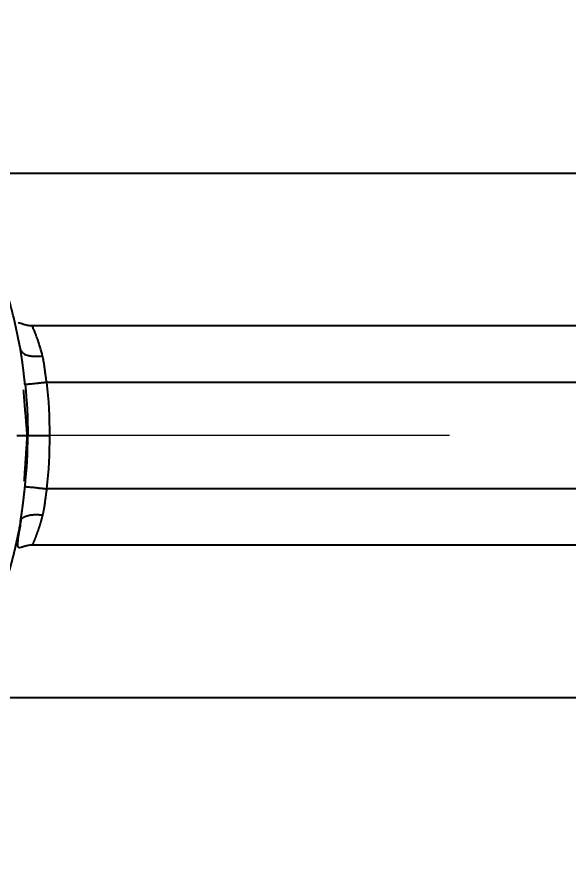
# Model space of a CAD drawing. Extents: x 10274 to 11115, y -16168 to -15573.
# Drawn here: x 10495.23 to 10524.73, y -15670.68 to -15624.79 of the extents above; entities that cross this region are included whole.
import ezdxf

# ---------------------------------------------------------------- set-up
doc = ezdxf.new("R2010")
doc.units = 0
doc.header["$MEASUREMENT"] = 0
doc.linetypes.add('CENTER', pattern=[47.5, 22, -8.5, 8.5, -8.5])
doc.linetypes.add('CENTER2', pattern=[28.575, 19.05, -3.175, 3.175, -3.175])
doc.layers.get('0').update_dxf_attribs({"linetype": 'CONTINUOUS'})
doc.layers.add('CENTER', color=1, linetype='CENTER2')
doc.layers.add('DIM_', color=3, linetype='CONTINUOUS', lineweight=9)
doc.styles.get("Standard").update_dxf_attribs({"font": 'arial.ttf'})
doc.dimstyles.new('STANDARD$0', dxfattribs={"dimtxt": 3.5, "dimasz": 2.5, "dimexe": 0.7, "dimexo": 0.7, "dimgap": 0.5, "dimtad": 3, "dimdec": 4, "dimdsep": 46, "dimtxsty": 'Standard', "dimcen": 0, "dimclrd": 2, "dimclre": 2, "dimclrt": 4, "dimadec": 0, "dimazin": 0, "dimtp": 0.2, "dimtm": 0.1, "dimtfac": 0.5, "dimtdec": 4, "dimtmove": 1, "dimatfit": 3, "dimfxl": 1, "dimtolj": 1, "dimarcsym": 0})

# ---------------------------------------------------------------- blocks, each defined once
blk = doc.blocks.new('*D121')
at = {"layer": 'DIM_', "color": 3, "lineweight": -2, "transparency": 16777216}
for p, q in [((10447.169, -15647.844), (10447.169, -15696.219)), ((10593.965, -15660.238), (10593.965, -15696.219)), ((10452.169, -15695.519), (10520.189, -15695.519)), ((10588.965, -15695.519), (10537.601, -15695.519))]:
    blk.add_line(p, q, dxfattribs=at)
at = {"layer": 'DIM_', "color": 3, "transparency": 16777216}
for points in [[(10452.169, -15694.686), (10452.169, -15696.352), (10447.169, -15695.519)], [(10588.965, -15694.686), (10588.965, -15696.352), (10593.965, -15695.519)]]:
    blk.add_solid(points, dxfattribs=at)
at = {"layer": 'DIM_', "color": 4, "transparency": 16777216, "insert": (10528.895, -15695.519), "char_height": 5, "attachment_point": 5, "bg_fill": 3, "box_fill_scale": 1.25, "bg_fill_color": 256, "bg_fill_true_color": 13158600, "bg_fill_transparency": 0}
blk.add_mtext('\\A1;146.8', dxfattribs=at)
blk = doc.blocks.new('*D122')
at = {"layer": 'DIM_', "color": 3, "lineweight": -2, "transparency": 16777216}
for p, q in [((10449.145, -15647.844), (10449.145, -15684.259)), ((10565.917, -15647.844), (10565.917, -15684.259)), ((10454.145, -15683.559), (10498.825, -15683.559)), ((10560.917, -15683.559), (10516.237, -15683.559))]:
    blk.add_line(p, q, dxfattribs=at)
at = {"layer": 'DIM_', "color": 3, "transparency": 16777216}
for points in [[(10454.145, -15682.726), (10454.145, -15684.392), (10449.145, -15683.559)], [(10560.917, -15682.726), (10560.917, -15684.392), (10565.917, -15683.559)]]:
    blk.add_solid(points, dxfattribs=at)
at = {"layer": 'DIM_', "color": 4, "transparency": 16777216, "insert": (10507.531, -15683.559), "char_height": 5, "attachment_point": 5, "bg_fill": 3, "box_fill_scale": 1.25, "bg_fill_color": 256, "bg_fill_true_color": 13158600, "bg_fill_transparency": 0}
blk.add_mtext('\\A1;116.8', dxfattribs=at)

msp = doc.modelspace()

# ---------------------------------------------------------------- linework, layer by layer
at = {"lineweight": -3, "extrusion": (-1.22465e-16, -1, 0)}
for p, q in [((10585.715, -15633.144), (10491.74, -15633.144)), ((10565.319, -15641.294), (10496.002, -15641.294)), ((10496.807, -15644.294), (10565.319, -15644.294))]:
    msp.add_line(p, q, dxfattribs=at)
at = {"lineweight": -3}
for points, knots in [([(10495.405, -15642.539), (10495.324, -15642.083), (10495.185, -15641.401), (10495.019, -15640.728), (10494.903, -15640.281), (10494.599, -15639.169), (10494.223, -15638.083), (10493.703, -15636.803), (10493.518, -15636.38), (10493.125, -15635.543), (10492.917, -15635.129), (10492.478, -15634.311), (10492.247, -15633.907), (10491.886, -15633.313), (10491.763, -15633.117), (10491.512, -15632.729), (10491.384, -15632.537), (10490.994, -15631.966), (10490.724, -15631.594), (10490.165, -15630.864), (10489.876, -15630.507), (10489.279, -15629.808), (10488.971, -15629.466), (10488.495, -15628.964), (10488.333, -15628.798), (10488.006, -15628.471), (10487.839, -15628.309), (10487.334, -15627.83), (10486.988, -15627.519), (10486.459, -15627.068), (10486.28, -15626.919), (10485.92, -15626.629), (10485.738, -15626.486), (10485.187, -15626.067), (10484.813, -15625.798), (10484.054, -15625.28), (10483.668, -15625.032), (10483.278, -15624.793)], [0, 0, 0, 0, 0.0625, 0.09375, 0.09375, 0.125, 0.25, 0.25, 0.3125, 0.3125, 0.375, 0.375, 0.4375, 0.4375, 0.46875, 0.46875, 0.5, 0.5, 0.5625, 0.5625, 0.625, 0.625, 0.6875, 0.6875, 0.71875, 0.71875, 0.75, 0.75, 0.8125, 0.8125, 0.84375, 0.84375, 0.875, 0.875, 0.9375, 0.9375, 1, 1, 1, 1]), ([(10496.033, -15641.295), (10495.997, -15641.295), (10495.926, -15641.292), (10495.815, -15641.278), (10495.711, -15641.254), (10495.571, -15641.212), (10495.422, -15641.152), (10495.326, -15641.127), (10495.288, -15641.144), (10495.277, -15641.158)], [0, 0, 0, 0, 0.070064, 0.139615, 0.213641, 0.296895, 0.505403, 0.789592, 1, 1, 1, 1]), ([(10496.588, -15642.89), (10496.512, -15642.597), (10496.392, -15642.201), (10496.245, -15641.788), (10496.149, -15641.544), (10496.075, -15641.378), (10496.038, -15641.306), (10496.027, -15641.295), (10496.025, -15641.295)], [0, 0, 0, 0, 0.305835, 0.458752, 0.611669, 0.764587, 0.917504, 1, 1, 1, 1]), ([(10495.652, -15644.416), (10495.65, -15644.399), (10495.646, -15644.365), (10495.641, -15644.315), (10495.635, -15644.264), (10495.63, -15644.213), (10495.624, -15644.163), (10495.619, -15644.113), (10495.613, -15644.063), (10495.608, -15644.014), (10495.602, -15643.964), (10495.596, -15643.915), (10495.591, -15643.866), (10495.585, -15643.817), (10495.579, -15643.769), (10495.574, -15643.721), (10495.568, -15643.672), (10495.562, -15643.625), (10495.556, -15643.577), (10495.55, -15643.529), (10495.545, -15643.482), (10495.539, -15643.435), (10495.533, -15643.388), (10495.527, -15643.341), (10495.521, -15643.295), (10495.514, -15643.249), (10495.508, -15643.203), (10495.502, -15643.157), (10495.496, -15643.111), (10495.489, -15643.066), (10495.483, -15643.021), (10495.476, -15642.976), (10495.47, -15642.931), (10495.463, -15642.887), (10495.456, -15642.843), (10495.449, -15642.799), (10495.442, -15642.755), (10495.435, -15642.711), (10495.428, -15642.668), (10495.421, -15642.625), (10495.413, -15642.582), (10495.408, -15642.553), (10495.405, -15642.539)], [0, 0, 0, 0, 0.026967, 0.053828, 0.080583, 0.107233, 0.133777, 0.160218, 0.186554, 0.212787, 0.238916, 0.264942, 0.290866, 0.316688, 0.342408, 0.368027, 0.393545, 0.418963, 0.444282, 0.469501, 0.494621, 0.519643, 0.544567, 0.569393, 0.594122, 0.618755, 0.643291, 0.667732, 0.692077, 0.716326, 0.740481, 0.764542, 0.788508, 0.812381, 0.836159, 0.859844, 0.883436, 0.906935, 0.930341, 0.953653, 0.976873, 1, 1, 1, 1]), ([(10495.407, -15642.539), (10495.416, -15642.601), (10495.45, -15642.664), (10495.576, -15642.774), (10495.668, -15642.822), (10495.838, -15642.873), (10495.9, -15642.886), (10496.031, -15642.906), (10496.237, -15642.924), (10496.454, -15642.909), (10496.588, -15642.89)], [0, 0, 0, 0, 0.25, 0.25, 0.5, 0.5, 0.625, 0.625, 0.75, 1, 1, 1, 1]), ([(10496.807, -15644.294), (10496.806, -15644.285), (10496.803, -15644.266), (10496.799, -15644.236), (10496.794, -15644.202), (10496.789, -15644.164), (10496.783, -15644.122), (10496.777, -15644.076), (10496.77, -15644.026), (10496.762, -15643.972), (10496.753, -15643.906), (10496.743, -15643.828), (10496.731, -15643.738), (10496.719, -15643.645), (10496.703, -15643.522), (10496.686, -15643.397), (10496.668, -15643.282), (10496.654, -15643.206), (10496.643, -15643.142), (10496.631, -15643.085), (10496.621, -15643.034), (10496.611, -15642.99), (10496.602, -15642.951), (10496.595, -15642.918), (10496.59, -15642.899), (10496.588, -15642.89)], [0, 0, 0, 0, 0.017951, 0.038609, 0.061967, 0.088019, 0.116759, 0.148178, 0.182271, 0.219032, 0.258456, 0.318708, 0.381027, 0.445424, 0.511915, 0.641058, 0.710411, 0.761874, 0.808984, 0.851742, 0.890145, 0.924184, 0.953848, 0.979124, 1, 1, 1, 1]), ([(10495.653, -15644.416), (10495.668, -15644.415), (10495.689, -15644.412), (10495.74, -15644.407), (10495.77, -15644.404), (10495.842, -15644.396), (10495.883, -15644.392), (10495.974, -15644.382), (10496.024, -15644.377), (10496.132, -15644.365), (10496.189, -15644.359), (10496.308, -15644.347), (10496.37, -15644.34), (10496.495, -15644.327), (10496.558, -15644.32), (10496.684, -15644.307), (10496.747, -15644.3), (10496.807, -15644.294)], [0, 0, 0, 0, 0.125, 0.125, 0.25, 0.25, 0.375, 0.375, 0.5, 0.5, 0.625, 0.625, 0.75, 0.75, 0.875, 0.875, 1, 1, 1, 1])]:
    msp.add_open_spline(points, degree=3, knots=knots, dxfattribs=at)
at = {"layer": 'CENTER', "color": 1, "linetype": 'CENTER', "lineweight": 13}
msp.add_line((10613.346, -15647.144), (10442.169, -15647.144), dxfattribs=at)

# ---------------------------------------------------------------- next in the draw order: dimensions: what is measured, and where the dimension line sits
at = {"layer": 'DIM_', "color": 3}
dim = msp.add_linear_dim(base=(10593.965, -15695.519), p1=(10447.169, -15647.144), p2=(10593.965, -15659.538), dimstyle='STANDARD$0', override={"dimtxt": 5, "dimasz": 5, "dimtad": 0, "dimtih": 1, "dimdec": 1, "dimzin": 9, "dimclrd": 3, "dimclre": 3, "dimtdec": 1, "dimtofl": 0, "dimfxl": 1.25, "dimtfill": 1}, dxfattribs=at)
dim.commit()
dim.dimension.update_dxf_attribs({"geometry": '*D121', "text_midpoint": (10528.895, -15695.519), "dimtype": 160})

# ---------------------------------------------------------------- next in the draw order: dimensions: what is measured, and where the dimension line sits
dim = msp.add_linear_dim(base=(10565.917, -15683.559), p1=(10449.145, -15647.144), p2=(10565.917, -15647.144), dimstyle='STANDARD$0', override={"dimtxt": 5, "dimasz": 5, "dimtad": 0, "dimtih": 1, "dimdec": 1, "dimzin": 9, "dimclrd": 3, "dimclre": 3, "dimtdec": 1, "dimtofl": 0, "dimfxl": 1.25, "dimtfill": 1}, dxfattribs=at)
dim.commit()
dim.dimension.update_dxf_attribs({"geometry": '*D122', "text_midpoint": (10507.531, -15683.559)})

# ---------------------------------------------------------------- next in the draw order: linework, layer by layer
at = {"lineweight": -3, "extrusion": (-1.22465e-16, -1, 0)}
for p, q in [((10565.319, -15649.994), (10496.807, -15649.994)), ((10496.002, -15652.994), (10565.319, -15652.994)), ((10491.764, -15661.144), (10585.715, -15661.144))]:
    msp.add_line(p, q, dxfattribs=at)
at = {"lineweight": -3}
for points, degree in [([(10495.774, -15647.144), (10495.574, -15644.707)], 1), ([(10495.653, -15644.416), (10495.748, -15645.321), (10495.797, -15646.233), (10495.797, -15647.144)], 3), ([(10496.807, -15644.294), (10496.908, -15645.239), (10496.959, -15646.192), (10496.959, -15647.144)], 3), ([(10495.614, -15649.586), (10495.775, -15647.144)], 1), ([(10495.652, -15649.871), (10495.748, -15648.96), (10495.797, -15648.047), (10495.797, -15647.144)], 3), ([(10496.959, -15647.144), (10496.959, -15648.095), (10496.908, -15649.049), (10496.807, -15649.994)], 3)]:
    msp.add_open_spline(points, degree=degree, dxfattribs=at)
for points, knots in [([(10495.216, -15647.144), (10495.287, -15647.144), (10495.44, -15647.144), (10495.655, -15647.144), (10495.76, -15647.144), (10495.791, -15647.144), (10495.797, -15647.144)], [0, 0, 0, 0, 0.302913, 0.605825, 0.908738, 1, 1, 1, 1]), ([(10495.405, -15651.748), (10495.408, -15651.734), (10495.413, -15651.705), (10495.421, -15651.663), (10495.428, -15651.619), (10495.435, -15651.576), (10495.442, -15651.533), (10495.449, -15651.489), (10495.456, -15651.445), (10495.463, -15651.4), (10495.47, -15651.356), (10495.476, -15651.311), (10495.483, -15651.266), (10495.489, -15651.221), (10495.496, -15651.176), (10495.502, -15651.13), (10495.508, -15651.085), (10495.514, -15651.039), (10495.521, -15650.992), (10495.527, -15650.946), (10495.533, -15650.899), (10495.539, -15650.852), (10495.545, -15650.805), (10495.55, -15650.758), (10495.556, -15650.71), (10495.562, -15650.663), (10495.568, -15650.615), (10495.574, -15650.567), (10495.579, -15650.518), (10495.585, -15650.47), (10495.591, -15650.421), (10495.596, -15650.372), (10495.602, -15650.323), (10495.608, -15650.273), (10495.613, -15650.224), (10495.619, -15650.174), (10495.624, -15650.124), (10495.63, -15650.074), (10495.635, -15650.023), (10495.641, -15649.973), (10495.646, -15649.922), (10495.65, -15649.888), (10495.652, -15649.871)], [0, 0, 0, 0, 0.023127, 0.046347, 0.06966, 0.093066, 0.116565, 0.140157, 0.163843, 0.187622, 0.211494, 0.235461, 0.259521, 0.283676, 0.307926, 0.332271, 0.356712, 0.381248, 0.405881, 0.43061, 0.455436, 0.48036, 0.505382, 0.530502, 0.555721, 0.58104, 0.606458, 0.631976, 0.657595, 0.683315, 0.709137, 0.73506, 0.761086, 0.787215, 0.813448, 0.839784, 0.866224, 0.892769, 0.919418, 0.946173, 0.973033, 1, 1, 1, 1]), ([(10495.653, -15649.871), (10495.668, -15649.873), (10495.689, -15649.875), (10495.74, -15649.88), (10495.77, -15649.883), (10495.842, -15649.891), (10495.883, -15649.895), (10495.974, -15649.905), (10496.024, -15649.91), (10496.132, -15649.922), (10496.189, -15649.928), (10496.308, -15649.941), (10496.37, -15649.947), (10496.495, -15649.96), (10496.558, -15649.967), (10496.684, -15649.981), (10496.747, -15649.987), (10496.807, -15649.994)], [0, 0, 0, 0, 0.125, 0.125, 0.25, 0.25, 0.375, 0.375, 0.5, 0.5, 0.625, 0.625, 0.75, 0.75, 0.875, 0.875, 1, 1, 1, 1]), ([(10496.807, -15649.994), (10496.806, -15650.003), (10496.803, -15650.022), (10496.8, -15650.049), (10496.796, -15650.075), (10496.792, -15650.101), (10496.789, -15650.125), (10496.786, -15650.148), (10496.783, -15650.17), (10496.78, -15650.191), (10496.777, -15650.211), (10496.774, -15650.23), (10496.772, -15650.248), (10496.77, -15650.264), (10496.767, -15650.28), (10496.765, -15650.295), (10496.763, -15650.308), (10496.762, -15650.321), (10496.76, -15650.332), (10496.759, -15650.342), (10496.757, -15650.352), (10496.756, -15650.36), (10496.754, -15650.377), (10496.749, -15650.415), (10496.74, -15650.487), (10496.725, -15650.597), (10496.711, -15650.705), (10496.699, -15650.797), (10496.69, -15650.86), (10496.681, -15650.919), (10496.672, -15650.975), (10496.664, -15651.027), (10496.655, -15651.075), (10496.647, -15651.121), (10496.638, -15651.166), (10496.629, -15651.212), (10496.62, -15651.257), (10496.61, -15651.304), (10496.599, -15651.351), (10496.592, -15651.382), (10496.588, -15651.397)], [0, 0, 0, 0, 0.01945, 0.038175, 0.056175, 0.07345, 0.089999, 0.105823, 0.120922, 0.135296, 0.148945, 0.161868, 0.174066, 0.185539, 0.196287, 0.20631, 0.215607, 0.224179, 0.232026, 0.239148, 0.245544, 0.251216, 0.256162, 0.279787, 0.329779, 0.406136, 0.508854, 0.555759, 0.600447, 0.642919, 0.683177, 0.721223, 0.757058, 0.789718, 0.823058, 0.857079, 0.891783, 0.92717, 0.963242, 1, 1, 1, 1]), ([(10495.45, -15651.6), (10495.402, -15651.878), (10495.329, -15652.328), (10495.253, -15652.801), (10495.244, -15653.051), (10495.298, -15653.139), (10495.412, -15653.126), (10495.577, -15653.068), (10495.76, -15653.017), (10495.917, -15652.996), (10495.994, -15652.993), (10496.033, -15652.993)], [0, 0, 0, 0, 0.221729, 0.411898, 0.571636, 0.701862, 0.8045, 0.884003, 0.946486, 0.973878, 1, 1, 1, 1]), ([(10495.407, -15651.748), (10495.412, -15651.717), (10495.422, -15651.686), (10495.457, -15651.625), (10495.482, -15651.596), (10495.544, -15651.541), (10495.583, -15651.515), (10495.673, -15651.469), (10495.724, -15651.448), (10495.838, -15651.415), (10495.9, -15651.401), (10496.031, -15651.382), (10496.1, -15651.376), (10496.239, -15651.371), (10496.311, -15651.372), (10496.451, -15651.38), (10496.521, -15651.388), (10496.588, -15651.397)], [0, 0, 0, 0, 0.125, 0.125, 0.25, 0.25, 0.375, 0.375, 0.5, 0.5, 0.625, 0.625, 0.75, 0.75, 0.875, 0.875, 1, 1, 1, 1]), ([(10496.588, -15651.397), (10496.586, -15651.406), (10496.582, -15651.423), (10496.575, -15651.448), (10496.569, -15651.472), (10496.562, -15651.497), (10496.556, -15651.522), (10496.549, -15651.546), (10496.543, -15651.57), (10496.536, -15651.595), (10496.529, -15651.619), (10496.523, -15651.643), (10496.516, -15651.666), (10496.51, -15651.69), (10496.503, -15651.713), (10496.496, -15651.737), (10496.49, -15651.76), (10496.483, -15651.783), (10496.476, -15651.805), (10496.47, -15651.828), (10496.463, -15651.85), (10496.456, -15651.873), (10496.45, -15651.895), (10496.443, -15651.917), (10496.436, -15651.939), (10496.43, -15651.96), (10496.423, -15651.982), (10496.416, -15652.003), (10496.409, -15652.024), (10496.403, -15652.045), (10496.396, -15652.065), (10496.389, -15652.086), (10496.382, -15652.106), (10496.375, -15652.126), (10496.369, -15652.146), (10496.362, -15652.166), (10496.351, -15652.198), (10496.336, -15652.24), (10496.317, -15652.293), (10496.298, -15652.345), (10496.28, -15652.394), (10496.263, -15652.443), (10496.246, -15652.489), (10496.229, -15652.534), (10496.213, -15652.577), (10496.197, -15652.618), (10496.182, -15652.658), (10496.167, -15652.695), (10496.149, -15652.74), (10496.128, -15652.789), (10496.106, -15652.839), (10496.087, -15652.881), (10496.07, -15652.917), (10496.056, -15652.946), (10496.044, -15652.967), (10496.034, -15652.983), (10496.028, -15652.991), (10496.025, -15652.993), (10496.024, -15652.994)], [0, 0, 0, 0, 0.008869, 0.017738, 0.026608, 0.035479, 0.044351, 0.053223, 0.062096, 0.07097, 0.079845, 0.088721, 0.097597, 0.106474, 0.115352, 0.12423, 0.133109, 0.141989, 0.15087, 0.159752, 0.168634, 0.177517, 0.186401, 0.195286, 0.204171, 0.213057, 0.221944, 0.230832, 0.239721, 0.24861, 0.2575, 0.266391, 0.275283, 0.284175, 0.293068, 0.301962, 0.310857, 0.336073, 0.361342, 0.386666, 0.412045, 0.43748, 0.462972, 0.488522, 0.514131, 0.539798, 0.565526, 0.591315, 0.617166, 0.662882, 0.707889, 0.752198, 0.795816, 0.838757, 0.881029, 0.922646, 0.963619, 1, 1, 1, 1]), ([(10495.407, -15651.748), (10495.402, -15651.775), (10495.392, -15651.829), (10495.378, -15651.909), (10495.363, -15651.99), (10495.347, -15652.07), (10495.332, -15652.152), (10495.316, -15652.233), (10495.3, -15652.315), (10495.283, -15652.397), (10495.266, -15652.479), (10495.249, -15652.561), (10495.231, -15652.644), (10495.213, -15652.727), (10495.195, -15652.81), (10495.177, -15652.894), (10495.158, -15652.977), (10495.138, -15653.061), (10495.119, -15653.146), (10495.099, -15653.23), (10495.079, -15653.315), (10495.058, -15653.4), (10495.037, -15653.485), (10495.016, -15653.57), (10494.994, -15653.656), (10494.972, -15653.742), (10494.949, -15653.828), (10494.926, -15653.915), (10494.903, -15654.001), (10494.88, -15654.088), (10494.856, -15654.175), (10494.831, -15654.262), (10494.807, -15654.35), (10494.781, -15654.438), (10494.756, -15654.526), (10494.73, -15654.614), (10494.704, -15654.702), (10494.677, -15654.791), (10494.65, -15654.88), (10494.622, -15654.969), (10494.594, -15655.058), (10494.566, -15655.148), (10494.537, -15655.237), (10494.508, -15655.327), (10494.479, -15655.417), (10494.449, -15655.507), (10494.418, -15655.598), (10494.387, -15655.689), (10494.356, -15655.779), (10494.324, -15655.87), (10494.292, -15655.962), (10494.259, -15656.053), (10494.226, -15656.145), (10494.193, -15656.236), (10494.159, -15656.328), (10494.124, -15656.42), (10494.089, -15656.513), (10494.054, -15656.605), (10494.018, -15656.698), (10493.982, -15656.791), (10493.945, -15656.884), (10493.908, -15656.977), (10493.87, -15657.07), (10493.832, -15657.163), (10493.793, -15657.257), (10493.754, -15657.351), (10493.715, -15657.444), (10493.674, -15657.538), (10493.634, -15657.632), (10493.593, -15657.727), (10493.551, -15657.821), (10493.509, -15657.916), (10493.466, -15658.01), (10493.423, -15658.105), (10493.38, -15658.2), (10493.335, -15658.295), (10493.291, -15658.39), (10493.245, -15658.485), (10493.2, -15658.581), (10493.153, -15658.676), (10493.107, -15658.771), (10493.059, -15658.867), (10493.011, -15658.963), (10492.963, -15659.059), (10492.914, -15659.155), (10492.864, -15659.25), (10492.814, -15659.347), (10492.764, -15659.443), (10492.712, -15659.539), (10492.661, -15659.635), (10492.608, -15659.731), (10492.555, -15659.828), (10492.502, -15659.924), (10492.448, -15660.021), (10492.393, -15660.117), (10492.338, -15660.214), (10492.282, -15660.311), (10492.226, -15660.407), (10492.169, -15660.504), (10492.112, -15660.601), (10492.053, -15660.697), (10491.995, -15660.794), (10491.935, -15660.891), (10491.875, -15660.988), (10491.815, -15661.085), (10491.754, -15661.181), (10491.692, -15661.278), (10491.63, -15661.375), (10491.543, -15661.508), (10491.432, -15661.676), (10491.296, -15661.879), (10491.159, -15662.078), (10491.021, -15662.275), (10490.881, -15662.47), (10490.741, -15662.662), (10490.601, -15662.851), (10490.459, -15663.038), (10490.317, -15663.223), (10490.174, -15663.405), (10490.031, -15663.584), (10489.887, -15663.761), (10489.742, -15663.935), (10489.597, -15664.107), (10489.451, -15664.277), (10489.305, -15664.444), (10489.159, -15664.609), (10489.013, -15664.771), (10488.866, -15664.931), (10488.719, -15665.089), (10488.571, -15665.244), (10488.424, -15665.397), (10488.276, -15665.547), (10488.128, -15665.696), (10487.981, -15665.842), (10487.833, -15665.985), (10487.685, -15666.127), (10487.537, -15666.266), (10487.39, -15666.403), (10487.242, -15666.538), (10487.095, -15666.67), (10486.948, -15666.801), (10486.801, -15666.929), (10486.654, -15667.055), (10486.507, -15667.179), (10486.361, -15667.301), (10486.216, -15667.421), (10486.07, -15667.539), (10485.925, -15667.655), (10485.78, -15667.768), (10485.636, -15667.88), (10485.493, -15667.99), (10485.349, -15668.098), (10485.207, -15668.204), (10485.065, -15668.307), (10484.923, -15668.41), (10484.782, -15668.51), (10484.642, -15668.608), (10484.502, -15668.705), (10484.364, -15668.799), (10484.225, -15668.892), (10484.088, -15668.983), (10483.951, -15669.073), (10483.815, -15669.16), (10483.68, -15669.246), (10483.545, -15669.33), (10483.412, -15669.413), (10483.323, -15669.467), (10483.279, -15669.494)], [0, 0, 0, 0, 0.003672, 0.007358, 0.011058, 0.014773, 0.018502, 0.022246, 0.026004, 0.029777, 0.033564, 0.037366, 0.041181, 0.045012, 0.048857, 0.052716, 0.05659, 0.060478, 0.06438, 0.068297, 0.072229, 0.076174, 0.080135, 0.08411, 0.088099, 0.092103, 0.096121, 0.100153, 0.1042, 0.108262, 0.112338, 0.116428, 0.120533, 0.124653, 0.128786, 0.132935, 0.137097, 0.141275, 0.145466, 0.149673, 0.153893, 0.158128, 0.162378, 0.166642, 0.170921, 0.175214, 0.179521, 0.183843, 0.18818, 0.192531, 0.196896, 0.201276, 0.20567, 0.210079, 0.214503, 0.218941, 0.223393, 0.22786, 0.232342, 0.236837, 0.241348, 0.245873, 0.250412, 0.254966, 0.259535, 0.264118, 0.268715, 0.273328, 0.277954, 0.282595, 0.287251, 0.291921, 0.296606, 0.301305, 0.306019, 0.310748, 0.315491, 0.320248, 0.32502, 0.329807, 0.334608, 0.339424, 0.344255, 0.3491, 0.353959, 0.358834, 0.363723, 0.368626, 0.373544, 0.378477, 0.383425, 0.388387, 0.393363, 0.398355, 0.403361, 0.408382, 0.413417, 0.418468, 0.423533, 0.428612, 0.433707, 0.438816, 0.44394, 0.449079, 0.454232, 0.459401, 0.464584, 0.469781, 0.474994, 0.48607, 0.497076, 0.508011, 0.518875, 0.529669, 0.540392, 0.551045, 0.561626, 0.572137, 0.582578, 0.592947, 0.603246, 0.613474, 0.623631, 0.633717, 0.643732, 0.653677, 0.66355, 0.673352, 0.683083, 0.692743, 0.702332, 0.71185, 0.721296, 0.730672, 0.739976, 0.749209, 0.75837, 0.767461, 0.776479, 0.785427, 0.794303, 0.803108, 0.811842, 0.820504, 0.829095, 0.837614, 0.846062, 0.854438, 0.862743, 0.870977, 0.879138, 0.887229, 0.895248, 0.903195, 0.911071, 0.918875, 0.926608, 0.934269, 0.941859, 0.949377, 0.956824, 0.964199, 0.971502, 0.978734, 0.985894, 0.992983, 1, 1, 1, 1])]:
    msp.add_open_spline(points, degree=3, knots=knots, dxfattribs=at)
msp.add_rational_spline([(10495.797, -15647.144), (10495.939, -15647.144), (10496.389, -15647.144), (10496.959, -15647.144)], [1.00001310391, 0.860378772217, 0.860375242146, 1.0000025137], degree=3, dxfattribs=at)

doc.saveas('drawing.dxf')
